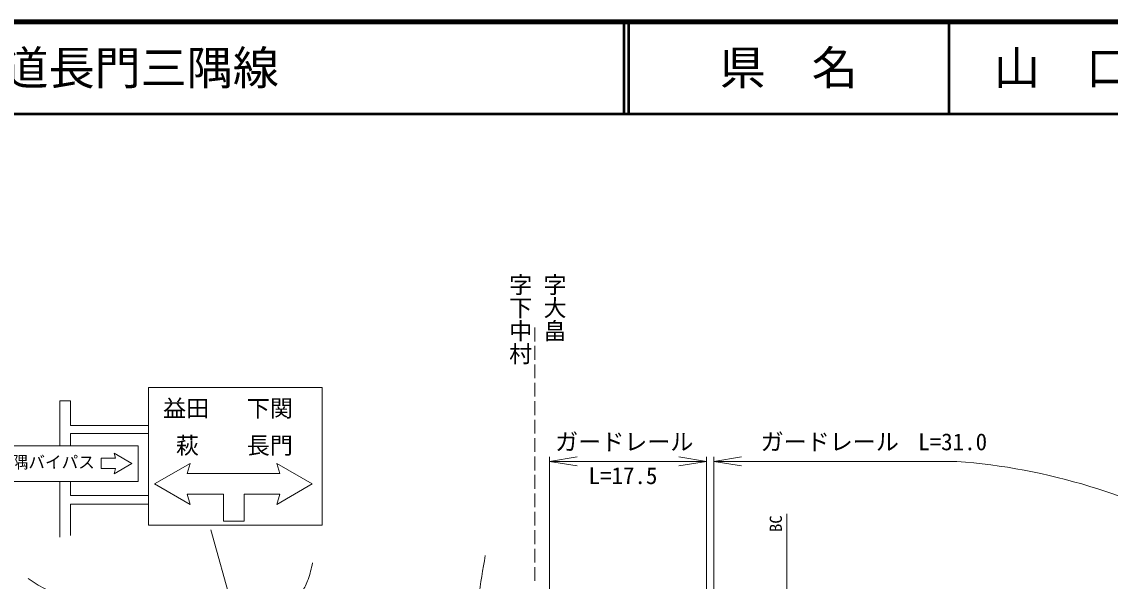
# Model space of a CAD drawing. Units: millimetres, scale not verified. Extents: x 40000 to 680000, y 20000 to 380000.
# Drawn here: x 232437 to 350504, y 319274 to 380000 of the extents above; entities that cross this region are included whole.
import ezdxf
from ezdxf.enums import TextEntityAlignment as Align

# ---------------------------------------------------------------- set-up
doc = ezdxf.new("R2010")
doc.units = ezdxf.units.MM
doc.header["$LTSCALE"] = 1000
for name, color, linetype, lineweight in [('M-TTL', 2, 'Continuous', 140), ('M-TTL-LINE', 7, 'Continuous', 50), ('M-TTL-TXT', 7, 'Continuous', 13), ('M-WORK', 1, 'Continuous', 13)]:
    doc.layers.add(name, color=color, linetype=linetype, lineweight=lineweight)
doc.styles.add('@ＭＳ ゴシック', font='')
doc.styles.add('ＭＳ ゴシック', font='')
doc.styles.get('@ＭＳ ゴシック').set_extended_font_data('@MS Gothic')
doc.styles.get('ＭＳ ゴシック').set_extended_font_data('MS Gothic')

# ---------------------------------------------------------------- blocks, each defined once
blk = doc.blocks.new('open_arrow')
at = {"color": 0, "linetype": 'Continuous', "lineweight": -2}
blk.add_lwpolyline([(7.5, 1.25), (0, 0), (7.5, -1.25)], dxfattribs=at)

msp = doc.modelspace()

# ---------------------------------------------------------------- linework, layer by layer
at = {"layer": 'M-TTL'}
msp.add_line((680000, 380000), (40000, 380000), dxfattribs=at)
at = {"layer": 'M-TTL-LINE'}
for p, q in [((297750, 380000), (297750, 370000)), ((298250, 380000), (298250, 370000)), ((333000, 380000), (333000, 370000)), ((40000, 370000), (680000, 370000))]:
    msp.add_line(p, q, dxfattribs=at)
at = {"layer": 'M-WORK'}
for p, q in [((288080, 346808), (288080, 345308)), ((288080, 344808), (288080, 343308)), ((288080, 342808), (288080, 341308)), ((246174, 340295), (265006, 340295)), ((246174, 325366), (246174, 340295)), ((265006, 340295), (265006, 325366)), ((288080, 340808), (288080, 339308)), ((288080, 338808), (288080, 337308)), ((288080, 336808), (288080, 335308)), ((237723, 336183), (246174, 336183)), ((237723, 335314), (237723, 333961)), ((246174, 335314), (237723, 335314)), ((288080, 334808), (288080, 333308)), ((242606, 332615), (242447, 333166)), ((244372, 332055), (242447, 333166)), ((242447, 330943), (244372, 332055)), ((246843, 329836), (250691, 332058)), ((250374, 330957), (250691, 332058)), ((263954, 329836), (260106, 332058)), ((260424, 330957), (260106, 332058)), ((288080, 332808), (288080, 331308)), ((289682, 295918), (289682, 332784)), ((289682, 332284), (306723, 332284)), ((306723, 294541), (306723, 332784)), ((307502, 292527), (307502, 332784)), ((307502, 332284), (333874, 332284)), ((242606, 331494), (242447, 330943)), ((260424, 330957), (250374, 330957)), ((288080, 330808), (288080, 329308)), ((236564, 324071), (236564, 330084)), ((237723, 330084), (237723, 328581)), ((250691, 327614), (246843, 329836)), ((260106, 327614), (263954, 329836)), ((237723, 328581), (246174, 328581)), ((250374, 328715), (250691, 327614)), ((250374, 328715), (254312, 328715)), ((254312, 328715), (254312, 325809)), ((256554, 328715), (260424, 328715)), ((256554, 328715), (256554, 325809)), ((260424, 328715), (260106, 327614)), ((288080, 328808), (288080, 327308)), ((237723, 327640), (237723, 324226)), ((246174, 327640), (237723, 327640)), ((288080, 326808), (288080, 325308)), ((315423, 288078), (315423, 326580)), ((265006, 325366), (246174, 325366)), ((261405, 294467), (252961, 324871)), ((254312, 325809), (256554, 325809)), ((288080, 324808), (288080, 323308)), ((288080, 322808), (288080, 321308)), ((288080, 320808), (288080, 319308))]:
    msp.add_line(p, q, dxfattribs=at)
for points in [[(236564, 333961), (236564, 338862), (237723, 338862), (237723, 336183)], [(228867, 333961), (245059, 333961), (245059, 330084), (228867, 330084)], [(242606, 331494), (241050, 331494), (241050, 332615), (242606, 332615)]]:
    msp.add_lwpolyline(points, dxfattribs=at)
msp.add_arc((328840, 265944), 66531, 60.33832, 85.66119, dxfattribs=at)
for points, knots in [([(233116, 319557), (233713, 319196), (234285, 318789), (234907, 318473), (235910, 317961), (236960, 317539), (238022, 317164), (239864, 316516), (241792, 316141), (243651, 315546), (244770, 315189), (245836, 314666), (246973, 314376), (247706, 314189), (248459, 314085), (249211, 314014), (250274, 313915), (251361, 313744), (252413, 313928), (253293, 314083), (254094, 314541), (254909, 314909), (255538, 315194), (256102, 315620), (256751, 315856), (257575, 316156), (258466, 316223), (259316, 316441), (259761, 316556), (260221, 316634), (260641, 316820), (261426, 317168), (262244, 317550), (262827, 318180), (263157, 318536), (263323, 319019), (263498, 319471), (263723, 320047), (263820, 320664), (263980, 321261)], [0, 0, 0, 0, 1, 1, 1, 2, 2, 2, 3, 3, 3, 4, 4, 4, 5, 5, 5, 6, 6, 6, 7, 7, 7, 8, 8, 8, 9, 9, 9, 10, 10, 10, 11, 11, 11, 12, 12, 12, 13, 13, 13, 13]), ([(290334, 294589), (290294, 295112), (290352, 295652), (290215, 296158), (289930, 297205), (289383, 298178), (288786, 299084), (287910, 300412), (286643, 301440), (285670, 302699), (284997, 303571), (284354, 304471), (283794, 305419), (283226, 306380), (282632, 307349), (282296, 308414), (281862, 309791), (281714, 311257), (281659, 312700), (281598, 314310), (281823, 315919), (282004, 317520), (282176, 319043), (282474, 320550), (282709, 322064)], [0, 0, 0, 0, 1, 1, 1, 2, 2, 2, 3, 3, 3, 4, 4, 4, 5, 5, 5, 6, 6, 6, 7, 7, 7, 8, 8, 8, 8])]:
    msp.add_open_spline(points, degree=3, knots=knots, dxfattribs=at)

# ---------------------------------------------------------------- block references
at = {"layer": 'M-WORK', "xscale": 400, "yscale": 400}
for p in [(289682, 332284), (307502, 332284)]:
    msp.add_blockref('open_arrow', p, dxfattribs=at)
at = {"layer": 'M-WORK', "xscale": 400, "yscale": 400, "rotation": 180}
msp.add_blockref('open_arrow', (306723, 332284), dxfattribs=at)

# ---------------------------------------------------------------- texts
at = {"layer": 'M-TTL-TXT', "style": 'ＭＳ ゴシック'}
msp.add_text('路 線 名      一般県道長門三隅線', height=3666, dxfattribs=at).set_placement((180380, 375000), align=Align.MIDDLE_LEFT)
for s, p in [('県\u3000名', (315625, 375000)), ('山\u3000口\u3000県', (350375, 375000))]:
    msp.add_text(s, height=3666, dxfattribs=at).set_placement(p, align=Align.MIDDLE_CENTER)
at = {"layer": 'M-WORK'}
for s, height, rotation, style, p in [('字下中村', 1833, 270, '@ＭＳ ゴシック', (285058, 352723)), ('字大畠', 1833, 270, '@ＭＳ ゴシック', (288776, 352723)), ('BC', 1320, 90, 'ＭＳ ゴシック', (315286, 324621))]:
    msp.add_text(s, height=height, rotation=rotation, dxfattribs=dict(at, style=style)).set_placement(p, align=Align.BOTTOM_LEFT)
at = {"layer": 'M-WORK', "style": 'ＭＳ ゴシック'}
for s, height, p in [('益田', 1833, (247760, 336575)), ('下関', 1833, (256842, 336575)), ('L=31.0', 1833, (329668, 332939)), ('萩', 1833, (249149, 332545)), ('長門', 1833, (256842, 332545)), ('三隅バイパス', 1320, (229554, 331144)), ('L=17.5', 1833, (293907, 329268))]:
    msp.add_text(s, height=height, dxfattribs=at).set_placement(p, align=Align.BOTTOM_LEFT)
for p in [(297789, 332939), (320075, 332939)]:
    msp.add_text('ガードレール', height=1833, dxfattribs=at).set_placement(p, align=Align.BOTTOM_CENTER)

doc.saveas('drawing.dxf')
